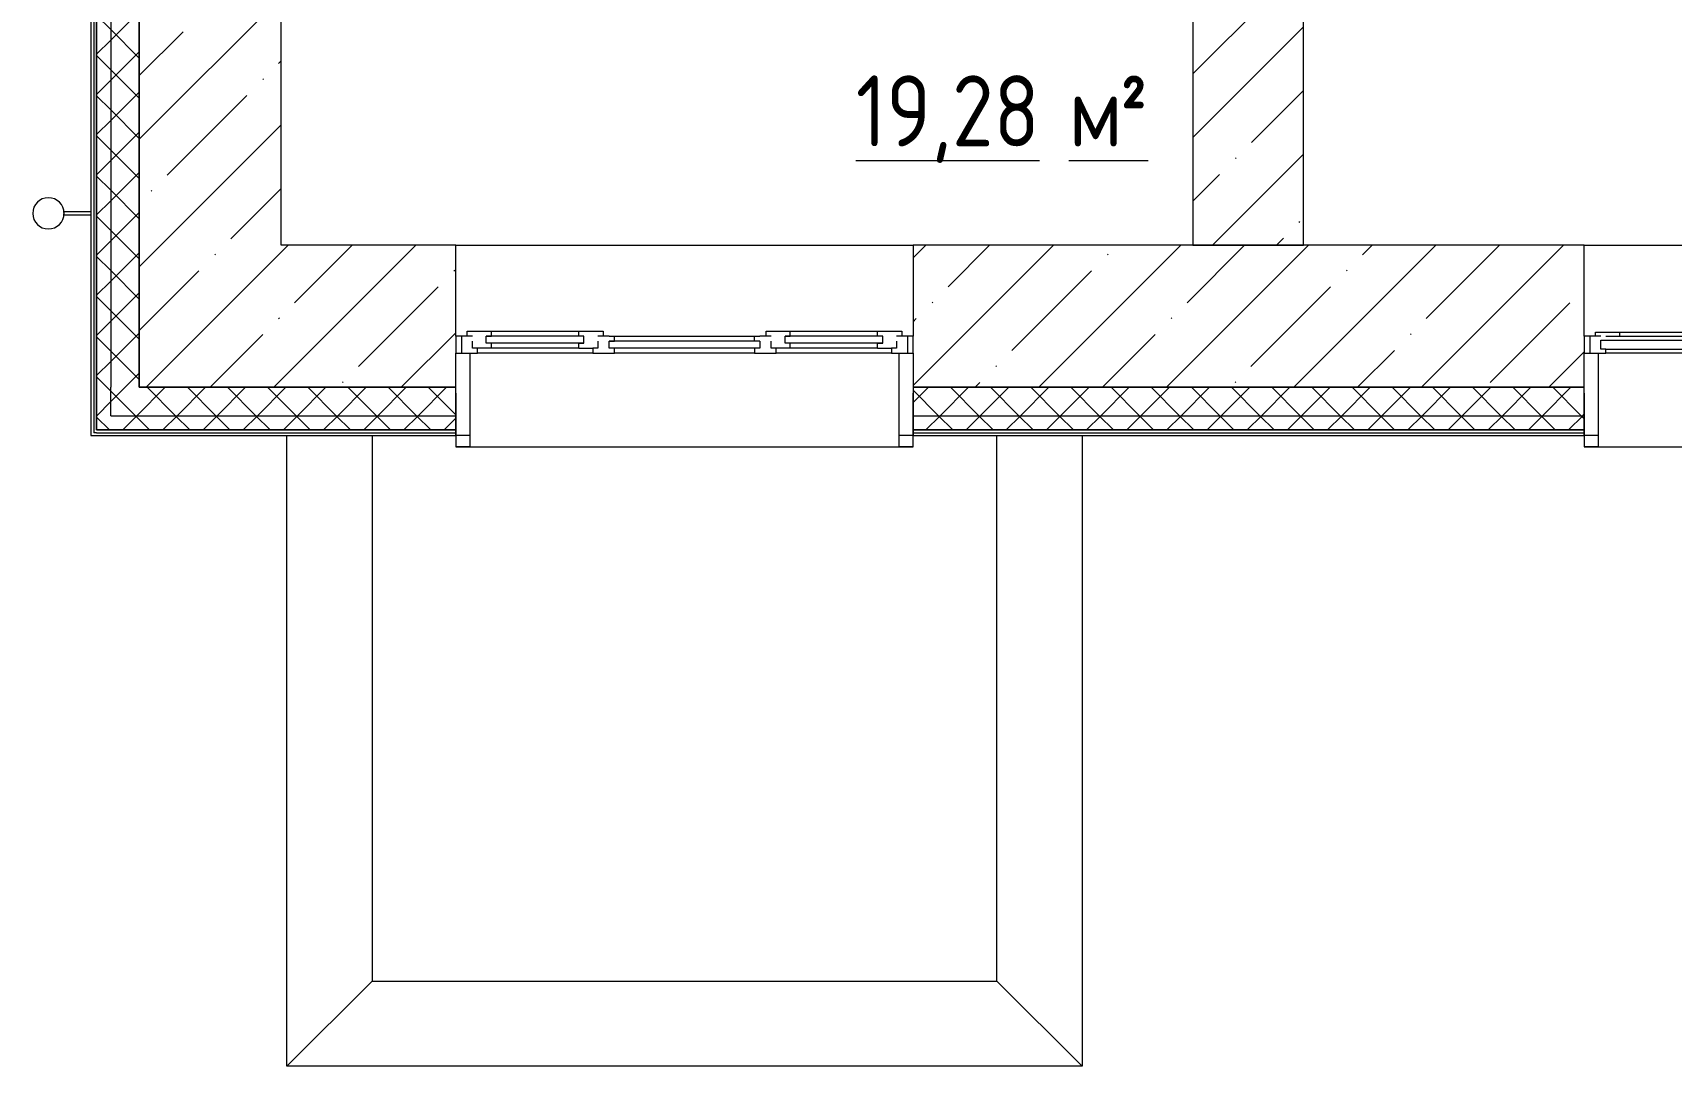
# Model space of a CAD drawing. Header units: millimetres. Extents: x -515342 to 330399, y -224905 to 507333.
# Drawn here: x -289076 to -283306, y 120679 to 124317 of the extents above; entities that cross this region are included whole.
import ezdxf

# ---------------------------------------------------------------- set-up
doc = ezdxf.new("R2010")
doc.units = ezdxf.units.MM
doc.layers.get('0').update_dxf_attribs({"lineweight": 0})
for name, color, linetype, lineweight in [('_ Окна', 7, 'Continuous', 0), ('Витраж', 7, 'Continuous', 0), ('Марки помещений', 7, 'Continuous', 0), ('Обобщенные модели', 7, 'Continuous', 0), ('Ограждение', 7, 'Continuous', 0), ('Окна', 7, 'Continuous', 0), ('Стены внутренние', 7, 'Continuous', 0), ('Стены наружные', 7, 'Continuous', 0), ('Стены несущие', 7, 'Continuous', 0), ('Стены отделка', 7, 'Continuous', 0), ('Стены штриховка', 7, 'Continuous', 0)]:
    doc.layers.add(name, color=color, linetype=linetype, lineweight=lineweight)
doc.styles.add('GOST Common_1', font='', dxfattribs={"width": 0.9, "height": 250})
doc.styles.add('GOST Common_2', font='', dxfattribs={"width": 0.9, "height": 250})
doc.styles.get('GOST Common_1').set_extended_font_data('GOST Common')
doc.styles.get('GOST Common_2').set_extended_font_data('GOST Common')
pattern_1 = [(45, (0, 0), (-224.5064, 224.5064), []), (45, (224.5, 0), (-224.5064, 224.5064), [396.875, -79.375, 3.353, -76.022])]
pattern_2 = [(45, (0, 0), (-70.71068, 70.71068), []), (135, (0, 0), (-70.71068, -70.71068), [])]

# ---------------------------------------------------------------- blocks, each defined once
blk = doc.blocks.new('Окно_ПВХ_3Створки_1Фрамуга-верх - АР_Окно_ОП_1820_h_х1570_3ст2фр-в-9695280-О_АР_П_2__3_400_План 2 этажа')
at = {"layer": '_ Окна'}
for p, q in [((-729, 130), (-805, 130)), ((-805, 130), (-805, 70)), ((-785, 70), (-785, 130)), ((-747, 84), (-747, 116)), ((-747, 116), (-729, 116)), ((-729, 116), (-729, 130)), ((-323, 116), (-729, 116)), ((-247, 130), (-323, 130)), ((-323, 130), (-323, 116)), ((-323, 116), (-305, 116)), ((-305, 116), (-305, 84)), ((-265, 84), (-265, 116)), ((-265, 116), (-247, 116)), ((-247, 116), (-247, 130)), ((247, 116), (-247, 116)), ((323, 130), (247, 130)), ((247, 130), (247, 116)), ((247, 116), (265, 116)), ((265, 116), (265, 84)), ((305, 84), (305, 116)), ((305, 116), (323, 116)), ((323, 116), (323, 130)), ((729, 116), (323, 116)), ((729, 130), (729, 116)), ((805, 130), (729, 130)), ((729, 116), (747, 116)), ((747, 116), (747, 84)), ((785, 70), (785, 130)), ((805, 70), (805, 130)), ((-805, 70), (-747, 70)), ((-765, 56), (-765, 70)), ((-305, 84), (-747, 84)), ((-680, 70), (-680, 56)), ((-372, 70), (-372, 56)), ((-305, 70), (-265, 70)), ((-287, 70), (-287, 56)), ((265, 84), (-265, 84)), ((265, 70), (305, 70)), ((287, 56), (287, 70)), ((747, 84), (305, 84)), ((372, 70), (372, 56)), ((680, 70), (680, 56)), ((747, 70), (805, 70)), ((765, 70), (765, 56)), ((-680, 56), (-765, 56)), ((-287, 56), (-372, 56)), ((372, 56), (287, 56)), ((765, 56), (680, 56))]:
    blk.add_line(p, q, dxfattribs=at)
at = {"layer": 'Окна'}
for p, q in [((-729, 130), (-323, 130)), ((-247, 130), (247, 130)), ((323, 130), (729, 130)), ((-305, 70), (-729, 70)), ((265, 70), (-265, 70)), ((729, 70), (305, 70)), ((-372, 56), (-680, 56)), ((-348.5, -4), (-348.5, 56)), ((-328.5, 56), (-328.5, -4)), ((328.5, -4), (328.5, 56)), ((348.5, 56), (348.5, -4)), ((680, 56), (372, 56)), ((-328.5, -4), (-348.5, -4)), ((348.5, -4), (328.5, -4))]:
    blk.add_line(p, q, dxfattribs=at)
blk = doc.blocks.new('ОкноРехау_3фр__ - ЛК_1570х1820-9694719-О_АР_П_2__3_400_План 2 этажа')
at = {"layer": '_ Окна'}
for p, q in [((-729, 130), (-805, 130)), ((-805, 130), (-805, 70)), ((-785, 70), (-785, 130)), ((-729, 112), (-729, 130)), ((-247, 130), (-323, 130)), ((-323, 130), (-323, 112)), ((-247, 112), (-247, 130)), ((323, 130), (247, 130)), ((247, 130), (247, 112)), ((323, 112), (323, 130)), ((729, 130), (729, 112)), ((805, 130), (729, 130)), ((785, 70), (785, 130)), ((805, 70), (805, 130)), ((-805, 70), (-747, 70)), ((-765, 52), (-765, 70)), ((-747, 88), (-747, 112)), ((-747, 112), (-729, 112)), ((-680, 112), (-729, 112)), ((-698, 94), (-698, 70)), ((-680, 94), (-698, 94)), ((-698, 94), (-354, 94)), ((-698, 70), (-680, 70)), ((-698, 70), (-354, 70)), ((-680, 112), (-680, 94)), ((-680, 70), (-680, 52)), ((-372, 112), (-372, 94)), ((-372, 112), (-323, 112)), ((-372, 94), (-354, 94)), ((-372, 70), (-372, 52)), ((-354, 70), (-372, 70)), ((-354, 94), (-354, 70)), ((-323, 112), (-305, 112)), ((-305, 112), (-305, 88)), ((-305, 70), (-265, 70)), ((-287, 70), (-287, 52)), ((-265, 88), (-265, 112)), ((-265, 112), (-247, 112)), ((-265, 88), (265, 88)), ((-265, 88), (-247, 88)), ((-247, 70), (-265, 70)), ((-247, 112), (247, 112)), ((-247, 88), (-247, 70)), ((247, 112), (265, 112)), ((247, 88), (247, 70)), ((265, 88), (247, 88)), ((265, 70), (247, 70)), ((265, 112), (265, 88)), ((265, 70), (305, 70)), ((287, 52), (287, 70)), ((305, 88), (305, 112)), ((305, 112), (323, 112)), ((372, 112), (323, 112)), ((354, 94), (354, 70)), ((372, 94), (354, 94)), ((354, 94), (698, 94)), ((354, 70), (372, 70)), ((354, 70), (698, 70)), ((372, 112), (372, 94)), ((372, 70), (372, 52)), ((680, 112), (680, 94)), ((680, 112), (729, 112)), ((680, 94), (698, 94)), ((680, 70), (680, 52)), ((698, 70), (680, 70)), ((698, 94), (698, 70)), ((729, 112), (747, 112)), ((747, 112), (747, 88)), ((747, 70), (805, 70)), ((765, 70), (765, 52)), ((-680, 52), (-765, 52)), ((-287, 52), (-372, 52)), ((372, 52), (287, 52)), ((765, 52), (680, 52))]:
    blk.add_line(p, q, dxfattribs=at)
at = {"layer": 'Окна'}
for p, q in [((-729, 130), (-323, 130)), ((-247, 130), (247, 130)), ((323, 130), (729, 130)), ((-680, 112), (-372, 112)), ((247, 70), (-247, 70)), ((372, 112), (680, 112)), ((-372, 52), (-680, 52)), ((680, 52), (372, 52))]:
    blk.add_line(p, q, dxfattribs=at)
blk = doc.blocks.new('Прямоугольный импост - АР_Откос_Металлический_50х330 Белый Левый-V18-О_АР_П_2__3_400_План 2 этажа')
at = {"layer": 'Витраж'}
blk.add_line((38540.1, 2265), (40050.1, 2265), dxfattribs=at)
blk = doc.blocks.new('Прямоугольный импост - АР_Откос_Металлический_50х330 Белый Правый-V19-О_АР_П_2__3_400_План 2 этажа')
at = {"layer": 'Витраж', "lineweight": 18}
for p, q in [((-50, -40), (-50, 290)), ((-49, 290), (-49, -39)), ((-1, -39), (-1, 150)), ((-1, 150), (0, 150)), ((0, 150), (0, -40)), ((0, -40), (-50, -40)), ((-49, -39), (-1, -39))]:
    blk.add_line(p, q, dxfattribs=at)
blk = doc.blocks.new('Прямоугольный импост - АР_Откос_Металлический_50х330 Коричневый Левый-9899770-О_АР_П_2__3_400_План 2 этажа')
at = {"layer": 'Витраж'}
blk.add_line((4075.6, -515), (5585.6, -515), dxfattribs=at)
blk = doc.blocks.new('Прямоугольный импост - АР_Откос_Металлический_50х330 Коричневый Правый-V21-О_АР_П_2__3_400_План 2 этажа')
at = {"layer": 'Витраж', "lineweight": 18}
for p, q in [((-50, -40), (-50, 290)), ((-49, 290), (-49, -39)), ((-1, -39), (-1, 150)), ((-1, 150), (0, 150)), ((0, 150), (0, -40)), ((0, -40), (-50, -40)), ((-49, -39), (-1, -39))]:
    blk.add_line(p, q, dxfattribs=at)
blk = doc.blocks.new('Прямоугольный импост - АР_Откос_Металлический_50х330 Коричневый Левый-V22-О_АР_П_2__3_400_План 2 этажа')
at = {"layer": 'Витраж', "lineweight": 18}
for p, q in [((-50, 290), (-50, -40)), ((-49, -39), (-49, 290)), ((0, 150), (-1, 150)), ((-1, 150), (-1, -39)), ((0, -40), (0, 150)), ((-50, -40), (0, -40)), ((-1, -39), (-49, -39))]:
    blk.add_line(p, q, dxfattribs=at)
blk = doc.blocks.new('Влж_Водосточная труба_Хомут - Хомут-V27-О_АР_П_2__3_400_План 2 этажа')
at = {"layer": 'Обобщенные модели'}
for p, q in [((85155, 317.5), (85059.8, 317.5)), ((85059.8, 307.5), (85155, 307.5)), ((85155, 317.5), (85155, 307.5))]:
    blk.add_line(p, q, dxfattribs=at)
for start, end in [(90, 270), (270, 90)]:
    blk.add_arc((85005, 312.5), 55, start, end, dxfattribs=at)
blk.add_open_spline([(85059.8, 307.5), (85059.8, 307.5), (85059.8, 307.6), (85059.8, 307.8), (85059.8, 308.2), (85059.9, 308.6), (85059.9, 309.3), (85059.9, 310), (85060, 310.8), (85060, 311.7), (85060, 312.5), (85060, 313.3), (85060, 314), (85060, 314.8), (85059.9, 315.7), (85059.9, 316.5), (85059.8, 317.3), (85059.8, 317.5), (85059.8, 317.5)], degree=3, knots=[0, 0, 0, 0, 0.055556, 0.111111, 0.166667, 0.222222, 0.277778, 0.333333, 0.388889, 0.444444, 0.513889, 0.548611, 0.583333, 0.652778, 0.722222, 0.791667, 0.861111, 1, 1, 1, 1], dxfattribs=at)
blk = doc.blocks.new('СД_Люблино_Фасады_rvt-1-О_АР_П_2__3_400_План 2 этажа')
at = {"layer": 'Стены внутренние'}
h = blk.add_hatch(dxfattribs=at)
h.set_pattern_fill('FP_1', color=256, style=0, pattern_type=2)
h.set_pattern_definition(pattern_1)
h.paths.add_polyline_path([(85825, -300), (85825, 2975), (85325, 2975), (85325, -300)])
h = blk.add_hatch(dxfattribs=at)
h.set_pattern_fill('FP_1', color=256, style=0, pattern_type=2)
h.set_pattern_definition(pattern_1)
h.paths.add_polyline_path([(101935, -300), (101935, 200), (97625.8, 200), (97625.8, -300), (100030.2, -300)])
h.paths.add_polyline_path([(96015.8, -300), (96015.8, 200), (94822.5, 200), (94822.5, -300), (95668.1, -300)])
h.paths.add_polyline_path([(93212.5, -300), (93212.5, 200), (92023.2, 200), (92023.2, -300), (93050.8, -300)])
h.paths.add_polyline_path([(90413.2, -300), (90413.2, 200), (88050, 200), (88050, -300), (89916.1, -300)])
h.paths.add_polyline_path([(86440, -300), (86440, 200), (85825, 200), (85825, -300), (86071.4, -300)])
at = {"layer": 'Стены наружные'}
h = blk.add_hatch(dxfattribs=at)
h.set_pattern_fill('FP_4', color=256, style=0, pattern_type=2)
h.set_pattern_definition(pattern_2)
h.paths.add_polyline_path([(85225, -300), (85325, -300), (85325, 2474.9), (85225, 2474.9), (85225, -106.3)])
h = blk.add_hatch(dxfattribs=at)
h.set_pattern_fill('FP_4', color=256, style=0, pattern_type=2)
h.set_pattern_definition(pattern_2)
h.paths.add_polyline_path([(85225, -400), (85225, 2374.9), (85175, 2374.9), (85175, -400)])
h = blk.add_hatch(dxfattribs=at)
h.set_pattern_fill('FP_4', color=256, style=0, pattern_type=2)
h.set_pattern_definition(pattern_2)
h.paths.add_polyline_path([(101935, -400), (101935, -300), (97625.8, -300), (97625.8, -400), (100030.2, -400)])
h.paths.add_polyline_path([(96015.8, -400), (96015.8, -300), (94822.5, -300), (94822.5, -400), (95668.1, -400)])
h.paths.add_polyline_path([(93050.8, -400), (93212.5, -400), (93212.5, -300), (92023.2, -300), (92023.2, -400), (92178.4, -400)])
h.paths.add_polyline_path([(90413.2, -400), (90413.2, -300), (88050, -300), (88050, -400), (89561.1, -400)])
h.paths.add_polyline_path([(86071.4, -400), (86440, -400), (86440, -300), (85225, -300), (85225, -400)])
h = blk.add_hatch(dxfattribs=at)
h.set_pattern_fill('FP_4', color=256, style=0, pattern_type=2)
h.set_pattern_definition(pattern_2)
h.paths.add_polyline_path([(101935, -450), (102035, -450), (102035, -400), (97625.8, -400), (97625.8, -450), (100030.2, -450)])
h.paths.add_polyline_path([(96015.8, -450), (96015.8, -400), (94822.5, -400), (94822.5, -450), (95668.1, -450)])
h.paths.add_polyline_path([(93212.5, -450), (93212.5, -400), (92023.2, -400), (92023.2, -450), (93050.8, -450)])
h.paths.add_polyline_path([(90413.2, -450), (90413.2, -400), (88050, -400), (88050, -450), (89561.1, -450)])
h.paths.add_polyline_path([(86440, -450), (86440, -400), (85175, -400), (85175, -450), (86071.4, -450)])
at = {"layer": 'Стены внутренние'}
for p, q in [((86440, 200), (88050, 200)), ((90413.2, 200), (92023.2, 200)), ((86489.1, -470), (86440.8, -470)), ((88049.2, -470), (88000.9, -470)), ((90462.3, -470), (90414, -470))]:
    blk.add_line(p, q, dxfattribs=at)
at = {"layer": 'Стены несущие'}
for p, q in [((85325, 2475), (85325, -300)), ((85825, 200), (85825, 2209.7)), ((86440, 200), (85825, 200)), ((86440, -120), (86440, 200)), ((90413.2, 200), (88050, 200)), ((88050, 200), (88050, -120)), ((90413.2, -120), (90413.2, 200)), ((86440, -300), (86440, -180)), ((88050, -180), (88050, -300)), ((90413.2, -300), (90413.2, -180)), ((85325, -300), (85825, -300)), ((85825, -300), (86440, -300)), ((86440, -300), (85825, -300)), ((88050, -300), (90413.2, -300)), ((90413.2, -300), (88050, -300))]:
    blk.add_line(p, q, dxfattribs=at)
at = {"layer": 'Стены отделка', "lineweight": 9}
for p, q in [((85325, -300), (85325, 2474.9)), ((85155, 2304.9), (85155, 317.3)), ((85155, 307.7), (85155, -470)), ((85175, -300), (85175, -400)), ((85175, -450), (85175, -300)), ((85825, -300), (85325, -300)), ((86440, -400), (86440, -300)), ((88050, -300), (88050, -400)), ((90413.2, -400), (90413.2, -300)), ((85175, -400), (85175, -450)), ((86440, -450), (86440, -400)), ((88050, -400), (88050, -450)), ((90413.2, -450), (90413.2, -400)), ((86440, -460), (86440, -450)), ((86440, -470), (86440, -460)), ((88050, -450), (88050, -460)), ((88050, -460), (88050, -470)), ((90413.2, -460), (90413.2, -450)), ((90413.2, -470), (90413.2, -460)), ((85155, -470), (85165, -470)), ((85165, -470), (85175, -470)), ((85175, -470), (86440, -470)), ((88050, -470), (90413.2, -470))]:
    blk.add_line(p, q, dxfattribs=at)
at = {"layer": 'Стены штриховка'}
for p, q in [((85225, 2374.9), (85225, -300)), ((85165, 2324.9), (85165, -460)), ((85175, 2324.9), (85175, -300)), ((85175, -300), (85175, 2324.9)), ((85225, -400), (85225, -300)), ((85225, -400), (86440, -400)), ((88050, -400), (90413.2, -400)), ((85175, -460), (85165, -460)), ((85175, -450), (86440, -450)), ((86440, -450), (85175, -450)), ((85175, -460), (86440, -460)), ((88050, -450), (90413.2, -450)), ((90413.2, -450), (88050, -450)), ((88050, -460), (90413.2, -460))]:
    blk.add_line(p, q, dxfattribs=at)
at = {"layer": 'Витраж', "lineweight": 9, "extrusion": (0, 0, -1)}
for name, p in [('Прямоугольный импост - АР_Откос_Металлический_50х330 Коричневый Правый-V21-О_АР_П_2__3_400_План 2 этажа', (-86440, -470)), ('Прямоугольный импост - АР_Откос_Металлический_50х330 Белый Правый-V19-О_АР_П_2__3_400_План 2 этажа', (-90413.2, -470))]:
    blk.add_blockref(name, p, dxfattribs=at)
at = {"layer": 'Витраж', "lineweight": 9}
for name, p in [('Прямоугольный импост - АР_Откос_Металлический_50х330 Коричневый Левый-V22-О_АР_П_2__3_400_План 2 этажа', (88050, -470)), ('Прямоугольный импост - АР_Откос_Металлический_50х330 Коричневый Левый-9899770-О_АР_П_2__3_400_План 2 этажа', (82414.4, 5)), ('Прямоугольный импост - АР_Откос_Металлический_50х330 Белый Левый-V18-О_АР_П_2__3_400_План 2 этажа', (51923.1, -2775))]:
    blk.add_blockref(name, p, dxfattribs=at)
at = {"layer": 'Обобщенные модели', "lineweight": 9}
blk.add_blockref('Влж_Водосточная труба_Хомут - Хомут-V27-О_АР_П_2__3_400_План 2 этажа', (0, 0), dxfattribs=at)
at = {"layer": 'Окна', "lineweight": 9, "rotation": 180}
for name, p in [('Окно_ПВХ_3Створки_1Фрамуга-верх - АР_Окно_ОП_1820_h_х1570_3ст2фр-в-9695280-О_АР_П_2__3_400_План 2 этажа', (91218.2, -50)), ('ОкноРехау_3фр__ - ЛК_1570х1820-9694719-О_АР_П_2__3_400_План 2 этажа', (87245, -50))]:
    blk.add_blockref(name, p, dxfattribs=at)
blk = doc.blocks.new('Ограждение - Ограждение-10610206-О_АР_П_2__3_400_План 2 этажа')
at = {"layer": 'Ограждение'}
for p, q in [((85845, -2690), (85845, -470)), ((86145, -470), (86145, -2390)), ((88345, -2390), (88345, -470)), ((88645, -470), (88645, -2690)), ((86145, -2390), (85845, -2690)), ((86145, -2390), (88345, -2390)), ((88345, -2390), (88645, -2690)), ((88645, -2690), (85845, -2690))]:
    blk.add_line(p, q, dxfattribs=at)

msp = doc.modelspace()

# ---------------------------------------------------------------- hatches: boundary and pattern name
at = {"layer": 'Стены внутренние'}
h = msp.add_hatch(dxfattribs=at)
h.set_pattern_fill('FP_1', color=256, style=0, pattern_type=2)
h.set_pattern_definition([(45, (-374025.76, 123368.6), (-224.5064, 224.5064), []), (45, (-373801.25, 123368.6), (-224.5064, 224.5064), [396.875, -79.375, 3.353, -76.022])])
h.paths.add_polyline_path([(-284600.759, 123568.6058), (-284600.759, 129573.6058), (-284990.759, 129573.6058), (-284990.759, 123568.6058)])
h.paths.add_polyline_path([(-284778.3942, 125010.125), (-284813.1238, 125010.125), (-284845.759, 125022.0033), (-284872.3635, 125044.327), (-284889.7283, 125074.4038), (-284895.759, 125108.6058), (-284889.7283, 125142.8078), (-284872.3635, 125172.8846), (-284845.759, 125195.2083), (-284813.1238, 125207.0866), (-284778.3942, 125207.0866), (-284745.759, 125195.2083), (-284719.1546, 125172.8846), (-284701.7897, 125142.8078), (-284695.759, 125108.6058), (-284701.7897, 125074.4038), (-284719.1546, 125044.327), (-284745.759, 125022.0033)])
h.paths.add_polyline_path([(-284778.3942, 125435.125), (-284813.565, 125435.2856), (-284845.759, 125447.0033), (-284872.3635, 125469.327), (-284889.7283, 125499.4038), (-284895.759, 125533.6058), (-284889.7283, 125567.8078), (-284872.3635, 125597.8846), (-284845.759, 125620.2083), (-284813.1238, 125632.0866), (-284778.3942, 125632.0866), (-284745.759, 125620.2083), (-284719.1546, 125597.8846), (-284701.7897, 125567.8078), (-284695.759, 125533.6058), (-284701.7897, 125499.4038), (-284719.1546, 125469.327), (-284745.759, 125447.0033), (-284777.9531, 125435.2856)])
h.paths.add_polyline_path([(-284813.1238, 125820.125), (-284845.759, 125832.0033), (-284872.3635, 125854.327), (-284889.7283, 125884.4038), (-284895.759, 125918.6058), (-284889.7283, 125952.8078), (-284872.3635, 125982.8846), (-284845.759, 126005.2083), (-284813.1238, 126017.0866), (-284778.3942, 126017.0866), (-284745.759, 126005.2083), (-284719.1546, 125982.8846), (-284701.7897, 125952.8078), (-284695.759, 125918.6058), (-284701.7897, 125884.4038), (-284719.1546, 125854.327), (-284745.759, 125832.0033), (-284778.3942, 125820.125)])
h.paths.add_polyline_path([(-284813.1238, 127395.125), (-284845.759, 127407.0033), (-284872.3635, 127429.327), (-284889.7283, 127459.4038), (-284895.759, 127493.6058), (-284889.7283, 127527.8078), (-284872.3635, 127557.8846), (-284845.759, 127580.2083), (-284813.1238, 127592.0866), (-284778.3942, 127592.0866), (-284745.759, 127580.2083), (-284719.1546, 127557.8846), (-284701.7897, 127527.8078), (-284695.759, 127493.6058), (-284701.7897, 127459.4038), (-284719.1546, 127429.327), (-284745.759, 127407.0033), (-284778.3942, 127395.125)])
h.paths.add_polyline_path([(-284813.1238, 127820.125), (-284845.759, 127832.0033), (-284872.3635, 127854.327), (-284889.7283, 127884.4038), (-284895.759, 127918.6058), (-284889.7283, 127952.8078), (-284872.3635, 127982.8846), (-284845.759, 128005.2083), (-284813.1238, 128017.0866), (-284778.3942, 128017.0866), (-284745.759, 128005.2083), (-284719.1546, 127982.8846), (-284701.7897, 127952.8078), (-284695.759, 127918.6058), (-284701.7897, 127884.4038), (-284719.1546, 127854.327), (-284745.759, 127832.0033), (-284778.3942, 127820.125)])
h.paths.add_polyline_path([(-284778.3942, 128175.125), (-284813.1238, 128175.125), (-284845.759, 128187.0033), (-284872.3635, 128209.327), (-284889.7283, 128239.4038), (-284895.759, 128273.6058), (-284889.7283, 128307.8078), (-284872.3635, 128337.8846), (-284845.759, 128360.2083), (-284813.1238, 128372.0866), (-284778.3942, 128372.0866), (-284745.759, 128360.2083), (-284719.1546, 128337.8846), (-284701.7897, 128307.8078), (-284695.759, 128273.6058), (-284701.7897, 128239.4038), (-284719.1546, 128209.327), (-284745.759, 128187.0033)])
h.paths.add_polyline_path([(-284778.3942, 128630.125), (-284813.1238, 128630.125), (-284845.759, 128642.0033), (-284872.3635, 128664.327), (-284889.7283, 128694.4038), (-284895.759, 128728.6058), (-284889.7283, 128762.8078), (-284872.3635, 128792.8846), (-284845.759, 128815.2083), (-284813.1238, 128827.0866), (-284778.3942, 128827.0866), (-284745.759, 128815.2083), (-284719.1546, 128792.8846), (-284701.7897, 128762.8078), (-284695.759, 128728.6058), (-284701.7897, 128694.4038), (-284719.1546, 128664.327), (-284745.759, 128642.0033)])
h.paths.add_polyline_path([(-284778.3942, 129015.125), (-284813.1238, 129015.125), (-284845.759, 129027.0033), (-284872.3635, 129049.327), (-284889.7283, 129079.4038), (-284895.759, 129113.6058), (-284889.7283, 129147.8078), (-284872.3635, 129177.8846), (-284845.759, 129200.2083), (-284813.1238, 129212.0866), (-284778.3942, 129212.0866), (-284745.759, 129200.2083), (-284719.1546, 129177.8846), (-284701.7897, 129147.8078), (-284695.759, 129113.6058), (-284701.7897, 129079.4038), (-284719.1546, 129049.327), (-284745.759, 129027.0033)])
h.paths.add_polyline_path([(-284778.3942, 129331.1058), (-284813.1238, 129331.1058), (-284845.759, 129342.984), (-284872.3635, 129365.3078), (-284889.7283, 129395.3845), (-284895.759, 129429.5865), (-284889.7283, 129463.7886), (-284872.3635, 129493.8653), (-284845.759, 129516.1891), (-284813.1238, 129528.0673), (-284778.3942, 129528.0673), (-284745.759, 129516.1891), (-284719.1546, 129493.8653), (-284701.7897, 129463.7886), (-284695.759, 129429.5865), (-284701.7897, 129395.3845), (-284719.1546, 129365.3078), (-284745.759, 129342.984)])

# ---------------------------------------------------------------- linework, layer by layer
at = {"layer": 'Стены несущие'}
for p, q in [((-284990.759, 129573.6058), (-284990.759, 123568.6058)), ((-284600.759, 123568.6058), (-284600.759, 126673.6058)), ((-284990.759, 123568.6058), (-284600.759, 123568.6058))]:
    msp.add_line(p, q, dxfattribs=at)

# ---------------------------------------------------------------- block references
msp.add_blockref('СД_Люблино_Фасады_rvt-1-О_АР_П_2__3_400_План 2 этажа', (-374025.759, 123368.6058))
at = {"layer": 'Ограждение'}
msp.add_blockref('Ограждение - Ограждение-10610206-О_АР_П_2__3_400_План 2 этажа', (-374025.759, 123368.6058), dxfattribs=at)

# ---------------------------------------------------------------- texts
at = {"layer": 'Марки помещений', "char_height": 250, "attachment_point": 1}
for s, insert, width, style in [('\\L19,28 ', (-286177.587, 124166.8302), 909.113625, 'GOST Common_1'), ('\\L\\fGOST Common|b0|i0|c238|p34|;\\W.9;\\L²', (-285248.8995, 124166.8302), 165.949312, 'GOST Common_2'), ('\\L\\fGOST Common|b0|i0|c204|p34|;\\W.9;\\Lм', (-285427.4933, 124166.8302), 216.455625, 'GOST Common_1')]:
    msp.add_mtext(s, dxfattribs=dict(at, insert=insert, width=width, style=style))

doc.saveas('drawing.dxf')
